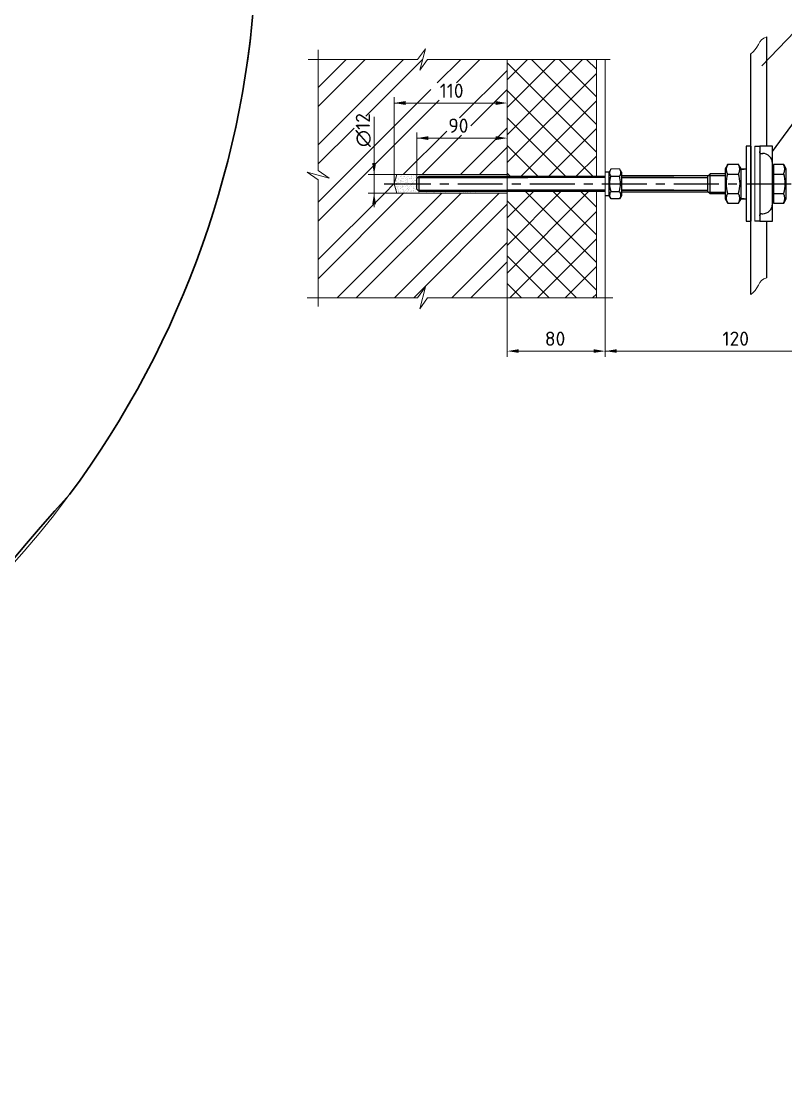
# Model space of a CAD drawing. Header units: millimetres. Extents: x -42533 to 645315, y 3457 to 82611.
# Drawn here: x 605453 to 618926, y 19636 to 38402 of the extents above; entities that cross this region are included whole.
import ezdxf

# ---------------------------------------------------------------- set-up
doc = ezdxf.new("R2010")
doc.units = ezdxf.units.MM
doc.layers.add('PDF _!ЭОМ.Молниезащита', color=7, linetype='Continuous', true_color=0x954a95)
doc.layers.add('PDF _0', color=7, linetype='Continuous')
doc.layers.add('PDF _Текст', color=7, linetype='Continuous')
doc.styles.add('PDF ISOCPEUR', font='isocpeur.ttf')

msp = doc.modelspace()

# ---------------------------------------------------------------- linework, layer by layer
at = {"layer": 'PDF _!ЭОМ.Молниезащита', "color": 1, "lineweight": 30}
msp.add_lwpolyline([(606301.1, 30064.4, 0.3044556), (607186.6, 48735.9, 0.2901063), (591089.9, 56784)], format="xyb", dxfattribs=at)
at = {"layer": 'PDF _!ЭОМ.Молниезащита', "lineweight": 13}
msp.add_circle((592805, 40061.1), 16795.3, dxfattribs=at)
at = {"layer": 'PDF _!ЭОМ.Молниезащита', "color": 1, "lineweight": 30}
msp.add_arc((628231.4, 10041.9), 29695.7, 137.6037, 161.15118, dxfattribs=at)
at = {"layer": 'PDF _0', "lineweight": 25}
for points in [[(618502.7, 37615.3), (619231.2, 38377.7), (620904.2, 38377.7)], [(618591.7, 36200.7), (618591.7, 38127.8)], [(618312.1, 36035.6), (618312.1, 37831.4)], [(618693.3, 36107.6), (619697.1, 37479.8), (622077.4, 37479.8)], [(618312.1, 36200.7), (618312.1, 36941.9)], [(618379.9, 36200.7), (618468.9, 36200.7), (618468.9, 36128.7), (618468.9, 34947.1), (618468.9, 34879.3), (618379.9, 34879.3)], [(618468.9, 34879.3), (618494.3, 34879.3), (618693.3, 34879.3), (618693.3, 35184.3), (618693.3, 35895.8), (618693.3, 36200.7), (618494.3, 36200.7), (618468.9, 36200.7)], [(618519.7, 36069.4), (618502.7, 36069.4)], [(612463.1, 35404.5), (612425, 35442.6), (612425, 35633.2), (612463.1, 35675.6)], [(615745.5, 35404.5), (614017.5, 35404.5), (612463.1, 35404.5), (612463.1, 35675.6), (614017.5, 35675.6), (615745.5, 35675.6)], [(615847.2, 35273.2), (615813.3, 35332.5), (615813.3, 35747.6), (615745.5, 35747.6)], [(616016.6, 35751.8), (616016.6, 35734.9), (616016.6, 35717.9), (616012.4, 35701), (616003.9, 35688.3), (615995.4, 35671.3), (615847.2, 35671.3), (615838.7, 35688.3), (615830.2, 35705.2), (615826, 35726.4), (615826, 35743.3)], [(616029.3, 35747.6), (616029.3, 35332.5), (615995.4, 35273.2), (615847.2, 35273.2), (615838.7, 35290.1), (615830.2, 35307.1), (615826, 35324), (615826, 35345.2), (615830.2, 35357.9), (615834.5, 35374.8), (615838.7, 35391.8), (615847.2, 35404.5), (615995.4, 35404.5), (616003.9, 35387.6), (616012.4, 35370.6), (616016.6, 35353.7), (616016.6, 35336.7), (616016.6, 35319.8), (616012.4, 35302.8), (616003.9, 35290.1), (615995.4, 35273.2)], [(617558.3, 35679.8), (616029.3, 35679.8), (616956.8, 35679.8)], [(617859, 35713.7), (617592.1, 35713.7), (617549.8, 35667.1), (617549.8, 35408.7), (617592.1, 35366.4), (617859, 35366.4)], [(617566.7, 35684), (617592.1, 35684), (617859, 35684)], [(617592.1, 35366.4), (617592.1, 35713.7)], [(617905.6, 35709.4), (618096.1, 35709.4)], [(618227.4, 35798.4), (618138.5, 35798.4), (618193.6, 35798.4)], [(618193.6, 35798.4), (618193.6, 35798.4)], [(618710.3, 35802.6), (618693.3, 35802.6)], [(618710.3, 35709.4), (618892.4, 35709.4)], [(611849, 35540), (612670.7, 35540)], [(612442, 35650.1), (612463.1, 35650.1), (614017.5, 35650.1)], [(612827.4, 35540), (612988.3, 35540)], [(613145, 35540), (613937, 35540)], [(615745.5, 35650.1), (614017.5, 35650.1), (614381.7, 35650.1)], [(614098, 35540), (614254.7, 35540)], [(614415.6, 35540), (615207.6, 35540)], [(615368.6, 35540), (615525.3, 35540)], [(615686.2, 35540), (616478.2, 35540)], [(616029.3, 35650.1), (617549.8, 35650.1)], [(616639.2, 35540), (616795.9, 35540)], [(616956.8, 35540), (617748.8, 35540)], [(617909.8, 35540), (618066.5, 35540)], [(618227.4, 35540), (619019.4, 35540)], [(612442, 35425.7), (612463.1, 35425.7), (614017.5, 35425.7)], [(615745.5, 35332.5), (615813.3, 35332.5)], [(616956.8, 35429.9), (616029.3, 35429.9)], [(616029.3, 35425.7), (617549.8, 35425.7)], [(616029.3, 35400.3), (617558.3, 35400.3)], [(617566.7, 35391.8), (617592.1, 35391.8), (617859, 35391.8)], [(617905.6, 35366.4), (618096.1, 35366.4)], [(618710.3, 35366.4), (618892.4, 35366.4)], [(618193.6, 35277.4), (618138.5, 35277.4), (618227.4, 35277.4)], [(618193.6, 35277.4), (618193.6, 35277.4)], [(618693.3, 35273.2), (618710.3, 35273.2)], [(618502.7, 35010.6), (618519.7, 35010.6)], [(618312.1, 33591.8), (618312.1, 34879.3)], [(618591.7, 33884), (618591.7, 34879.3)]]:
    msp.add_lwpolyline(points, dxfattribs=at)
at = {"layer": 'PDF _0', "lineweight": 20}
for points in [[(618312.1, 37831.4), (618350.3, 37865.2), (618388.4, 37903.4), (618418, 37945.7), (618443.4, 37992.3), (618468.9, 38038.9), (618498.5, 38077), (618540.9, 38106.6), (618591.7, 38127.8)], [(615830.2, 37729.7), (612611.4, 37729.7), (612475.8, 37539.1), (612577.5, 37920.3), (612437.7, 37729.7), (610510.6, 37729.7), (612403.8, 37729.7)], [(612437.7, 37729.7), (612577.5, 37920.3), (612475.8, 37539.1), (612611.4, 37729.7)], [(615881.1, 33532.5), (612611.4, 33532.5), (612475.8, 33337.6), (612577.5, 33723.1), (612437.7, 33532.5), (610684.3, 33532.5), (610684.3, 35607.8), (610493.7, 35743.3), (610879.1, 35641.7), (610684.3, 35777.2), (610684.3, 37899.1), (610684.3, 35815.3)], [(610684.3, 37238.4), (611179.8, 37729.7)], [(610684.3, 36226.2), (612187.8, 37729.7)], [(610684.3, 36899.6), (611514.4, 37729.7)], [(611527.1, 36730.2), (612526.7, 37729.7)], [(612785, 37318.9), (613200.1, 37729.7)], [(613123.8, 37318.9), (613534.7, 37729.7)], [(614017.5, 37373.9), (614373.3, 37729.7)], [(614017.5, 36886.9), (614860.3, 37729.7)], [(614017.5, 36399.8), (615343.2, 37729.7)], [(614017.5, 37729.7), (614017.5, 33532.5)], [(615588.8, 36586.2), (614445.3, 37729.7)], [(615588.8, 37073.2), (614932.3, 37729.7)], [(615588.8, 37560.3), (615415.2, 37729.7)], [(615588.8, 37729.7), (615588.8, 35675.6)], [(615745.5, 37729.7), (615745.5, 35404.5), (615745.5, 33532.5)], [(613178.9, 36700.5), (614017.5, 37534.9)], [(615588.8, 36099.1), (614017.5, 37670.4)], [(614017.5, 35912.7), (615588.8, 37484.1)], [(610684.3, 35213.9), (612670.7, 37200.3)], [(613378, 36560.7), (614017.5, 37200.3)], [(615525.3, 35675.6), (614017.5, 37183.3)], [(610684.3, 34879.3), (612818.9, 37013.9)], [(612022.7, 35540), (612022.7, 37064.8)], [(614263.2, 35675.6), (615588.8, 37001.2)], [(612022.7, 36963.1), (613814.2, 36963.1)], [(611671.1, 36721.7), (611671.1, 35129.2)], [(615042.5, 35675.6), (614017.5, 36700.5)], [(610684.3, 35891.6), (611319.6, 36522.6)], [(612183.6, 35701), (612950.2, 36467.6)], [(612425, 35540), (612425, 36446.4)], [(613191.6, 35701), (614017.5, 36526.9)], [(614750.2, 35675.6), (615588.8, 36514.2)], [(612425, 36344.7), (613814.2, 36344.7)], [(612518.2, 35701), (613212.8, 36395.6)], [(613530.4, 35701), (614017.5, 36188)], [(614555.4, 35675.6), (614017.5, 36213.4)], [(618379.9, 36200.7), (618379.9, 34879.3)], [(615233, 35675.6), (615588.8, 36027.1)], [(610684.3, 35777.2), (610879.1, 35641.7), (610493.7, 35743.3), (610684.3, 35607.8)], [(610519.1, 35722.1), (610527.6, 35734.9)], [(612069.2, 35701), (611569.5, 35701)], [(614017.5, 35374.8), (612069.2, 35374.8), (612022.7, 35540), (612069.2, 35701), (614017.5, 35701)], [(612060.8, 35667.1), (612060.8, 35667.1)], [(612065, 35662.9), (612065, 35662.9)], [(612065, 35658.6), (612065, 35658.6)], [(612073.5, 35658.6), (612073.5, 35658.6)], [(612103.1, 35696.7), (612103.1, 35696.7)], [(612128.5, 35671.3), (612128.5, 35671.3)], [(612141.2, 35675.6), (612141.2, 35675.6)], [(612149.7, 35688.3), (612149.7, 35688.3)], [(612149.7, 35688.3), (612149.7, 35688.3)], [(612154, 35671.3), (612154, 35671.3)], [(612196.3, 35671.3), (612196.3, 35671.3)], [(612200.5, 35662.9), (612200.5, 35662.9)], [(612204.8, 35667.1), (612204.8, 35667.1)], [(612234.4, 35696.7), (612234.4, 35696.7)], [(612264.1, 35675.6), (612264.1, 35675.6)], [(612272.5, 35662.9), (612272.5, 35662.9)], [(612331.8, 35688.3), (612331.8, 35688.3)], [(612331.8, 35675.6), (612331.8, 35675.6)], [(612331.8, 35667.1), (612331.8, 35667.1)], [(612336.1, 35658.6), (612336.1, 35658.6)], [(612361.5, 35701), (612361.5, 35701)], [(612361.5, 35692.5), (612361.5, 35692.5)], [(612399.6, 35679.8), (612399.6, 35679.8)], [(612412.3, 35667.1), (612412.3, 35667.1)], [(612420.8, 35692.5), (612420.8, 35692.5)], [(614017.5, 35815.3), (614017.5, 35260.5)], [(614068.3, 35675.6), (614017.5, 35726.4)], [(615813.3, 35747.6), (615847.2, 35802.6)], [(616016.6, 35751.8), (616012.4, 35768.7), (616003.9, 35785.7), (615995.4, 35802.6), (615847.2, 35802.6), (615838.7, 35789.9), (615834.5, 35773), (615830.2, 35760.3), (615826, 35743.3)], [(615995.4, 35802.6), (616029.3, 35747.6)], [(610684.3, 33375.8), (610684.3, 35569.7)], [(610684.3, 34205.9), (611857.5, 35374.8), (612018.4, 35540)], [(612031.1, 35531.6), (612031.1, 35531.6)], [(612056.5, 35540), (612056.5, 35540)], [(612060.8, 35578.1), (612060.8, 35578.1)], [(612065, 35552.7), (612065, 35552.7)], [(612065, 35489.2), (612065, 35489.2)], [(612069.2, 35637.4), (612069.2, 35637.4)], [(612069.2, 35518.9), (612069.2, 35518.9)], [(612073.5, 35590.9), (612073.5, 35590.9)], [(612073.5, 35523.1), (612073.5, 35523.1)], [(612077.7, 35561.2), (612077.7, 35561.2)], [(612077.7, 35544.3), (612077.7, 35544.3)], [(612086.2, 35497.7), (612086.2, 35497.7)], [(612094.7, 35624.7), (612094.7, 35624.7)], [(612098.9, 35607.8), (612098.9, 35607.8)], [(612098.9, 35531.6), (612098.9, 35531.6)], [(612098.9, 35497.7), (612098.9, 35497.7)], [(612103.1, 35557), (612103.1, 35557)], [(612128.5, 35582.4), (612128.5, 35582.4)], [(612132.8, 35489.2), (612132.8, 35489.2)], [(612137, 35590.9), (612137, 35590.9)], [(612141.2, 35595.1), (612141.2, 35595.1)], [(612141.2, 35565.4), (612141.2, 35565.4)], [(612149.7, 35582.4), (612149.7, 35582.4)], [(612149.7, 35472.3), (612149.7, 35472.3)], [(612158.2, 35624.7), (612158.2, 35624.7)], [(612162.4, 35629), (612162.4, 35629)], [(612162.4, 35595.1), (612162.4, 35595.1)], [(612166.7, 35578.1), (612166.7, 35578.1)], [(612166.7, 35535.8), (612166.7, 35535.8)], [(612166.7, 35485), (612166.7, 35485)], [(612170.9, 35629), (612170.9, 35629)], [(612170.9, 35527.3), (612170.9, 35527.3)], [(612170.9, 35493.4), (612170.9, 35493.4)], [(612175.1, 35501.9), (612175.1, 35501.9)], [(612179.4, 35480.7), (612179.4, 35480.7)], [(612183.6, 35633.2), (612183.6, 35633.2)], [(612183.6, 35527.3), (612183.6, 35527.3)], [(612196.3, 35582.4), (612196.3, 35582.4)], [(612196.3, 35493.4), (612196.3, 35493.4)], [(612200.5, 35523.1), (612200.5, 35523.1)], [(612230.2, 35629), (612230.2, 35629)], [(612230.2, 35595.1), (612230.2, 35595.1)], [(612230.2, 35557), (612230.2, 35557)], [(612230.2, 35485), (612230.2, 35485)], [(612234.4, 35535.8), (612234.4, 35535.8)], [(612238.7, 35607.8), (612238.7, 35607.8)], [(612238.7, 35561.2), (612238.7, 35561.2)], [(612238.7, 35501.9), (612238.7, 35501.9)], [(612247.1, 35654.4), (612247.1, 35654.4)], [(612251.4, 35629), (612251.4, 35629)], [(612251.4, 35607.8), (612251.4, 35607.8)], [(612259.8, 35561.2), (612259.8, 35561.2)], [(612259.8, 35531.6), (612259.8, 35531.6)], [(612264.1, 35595.1), (612264.1, 35595.1)], [(612264.1, 35586.6), (612264.1, 35586.6)], [(612264.1, 35514.6), (612264.1, 35514.6)], [(612264.1, 35493.4), (612264.1, 35493.4)], [(612272.5, 35552.7), (612272.5, 35552.7)], [(612293.7, 35489.2), (612293.7, 35489.2)], [(612298, 35633.2), (612298, 35633.2)], [(612298, 35629), (612298, 35629)], [(612302.2, 35633.2), (612302.2, 35633.2)], [(612302.2, 35540), (612302.2, 35540)], [(612314.9, 35624.7), (612314.9, 35624.7)], [(612319.1, 35514.6), (612319.1, 35514.6)], [(612327.6, 35637.4), (612327.6, 35637.4)], [(612327.6, 35527.3), (612327.6, 35527.3)], [(612327.6, 35523.1), (612327.6, 35523.1)], [(612331.8, 35586.6), (612331.8, 35586.6)], [(612331.8, 35531.6), (612331.8, 35531.6)], [(612331.8, 35497.7), (612331.8, 35497.7)], [(612336.1, 35641.7), (612336.1, 35641.7)], [(612344.5, 35595.1), (612344.5, 35595.1)], [(612348.8, 35565.4), (612348.8, 35565.4)], [(612348.8, 35548.5), (612348.8, 35548.5)], [(612357.2, 35497.7), (612357.2, 35497.7)], [(612361.5, 35582.4), (612361.5, 35582.4)], [(612361.5, 35561.2), (612361.5, 35561.2)], [(612361.5, 35472.3), (612361.5, 35472.3)], [(612361.5, 35472.3), (612361.5, 35472.3)], [(612365.7, 35637.4), (612365.7, 35637.4)], [(612365.7, 35540), (612365.7, 35540)], [(612391.1, 35595.1), (612391.1, 35595.1)], [(612399.6, 35599.3), (612399.6, 35599.3)], [(612399.6, 35590.9), (612399.6, 35590.9)], [(612399.6, 35497.7), (612399.6, 35497.7)], [(612403.8, 35650.1), (612403.8, 35650.1)], [(612403.8, 35544.3), (612403.8, 35544.3)], [(612412.3, 35557), (612412.3, 35557)], [(612425, 35489.2), (612425, 35489.2)], [(615817.5, 35540), (615804.8, 35540)], [(610684.3, 33867.1), (612192.1, 35374.8)], [(611023.1, 33532.5), (612865.5, 35374.8)], [(611357.7, 33532.5), (613204.3, 35374.8)], [(612065, 35374.8), (611569.5, 35374.8)], [(612031.1, 33532.5), (613877.7, 35374.8)], [(612065, 35442.6), (612065, 35442.6)], [(612065, 35391.8), (612065, 35391.8)], [(612090.4, 35468), (612090.4, 35468)], [(612090.4, 35451.1), (612090.4, 35451.1)], [(612098.9, 35442.6), (612098.9, 35442.6)], [(612098.9, 35413), (612098.9, 35413)], [(612098.9, 35404.5), (612098.9, 35404.5)], [(612098.9, 35387.6), (612098.9, 35387.6)], [(612107.4, 35421.4), (612107.4, 35421.4)], [(612132.8, 35451.1), (612132.8, 35451.1)], [(612132.8, 35396), (612132.8, 35396)], [(612141.2, 35459.6), (612141.2, 35459.6)], [(612166.7, 35446.9), (612166.7, 35446.9)], [(612183.6, 35434.1), (612183.6, 35434.1)], [(612183.6, 35417.2), (612183.6, 35417.2)], [(612187.8, 35408.7), (612187.8, 35408.7)], [(612192.1, 35387.6), (612192.1, 35387.6)], [(612196.3, 35379.1), (612196.3, 35379.1)], [(612200.5, 35396), (612200.5, 35396)], [(612200.5, 35387.6), (612200.5, 35387.6)], [(612230.2, 35417.2), (612230.2, 35417.2)], [(612230.2, 35379.1), (612230.2, 35379.1)], [(612234.4, 35446.9), (612234.4, 35446.9)], [(612238.7, 35391.8), (612238.7, 35391.8)], [(612264.1, 35451.1), (612264.1, 35451.1)], [(612268.3, 35459.6), (612268.3, 35459.6)], [(612268.3, 35400.3), (612268.3, 35400.3)], [(612272.5, 35468), (612272.5, 35468)], [(612272.5, 35446.9), (612272.5, 35446.9)], [(612272.5, 35438.4), (612272.5, 35438.4)], [(612276.8, 35421.4), (612276.8, 35421.4)], [(612298, 35451.1), (612298, 35451.1)], [(612319.1, 35404.5), (612319.1, 35404.5)], [(612327.6, 35421.4), (612327.6, 35421.4)], [(612327.6, 35383.3), (612327.6, 35383.3)], [(612336.1, 35404.5), (612336.1, 35404.5)], [(612357.2, 35417.2), (612357.2, 35417.2)], [(612361.5, 35451.1), (612361.5, 35451.1)], [(612365.7, 35451.1), (612365.7, 35451.1)], [(612365.7, 35425.7), (612365.7, 35425.7)], [(612370, 35404.5), (612370, 35404.5)], [(612374.2, 35379.1), (612374.2, 35379.1)], [(612391.1, 35455.3), (612391.1, 35455.3)], [(612403.8, 35434.1), (612403.8, 35434.1)], [(612403.8, 35404.5), (612403.8, 35404.5)], [(612412.3, 35446.9), (612412.3, 35446.9)], [(612446.2, 35391.8), (612446.2, 35391.8)], [(612454.7, 35383.3), (612454.7, 35383.3)], [(612458.9, 35391.8), (612458.9, 35391.8)], [(612463.1, 35391.8), (612463.1, 35391.8)], [(612581.7, 35383.3), (612581.7, 35383.3)], [(612586, 35387.6), (612586, 35387.6)], [(612590.2, 35396), (612590.2, 35396)], [(612645.3, 35379.1), (612645.3, 35379.1)], [(612713, 35387.6), (612713, 35387.6)], [(612717.3, 35396), (612717.3, 35396)], [(612734.2, 35391.8), (612734.2, 35391.8)], [(612797.7, 35396), (612797.7, 35396)], [(612823.1, 35379.1), (612823.1, 35379.1)], [(612844.3, 35391.8), (612844.3, 35391.8)], [(612907.8, 35379.1), (612907.8, 35379.1)], [(612916.3, 35383.3), (612916.3, 35383.3)], [(612929, 35387.6), (612929, 35387.6)], [(612937.5, 35400.3), (612937.5, 35400.3)], [(612971.4, 35396), (612971.4, 35396)], [(612975.6, 35400.3), (612975.6, 35400.3)], [(612975.6, 35379.1), (612975.6, 35379.1)], [(613005.3, 35396), (613005.3, 35396)], [(613043.4, 35383.3), (613043.4, 35383.3)], [(613094.2, 35379.1), (613094.2, 35379.1)], [(613102.7, 35396), (613102.7, 35396)], [(613106.9, 35383.3), (613106.9, 35383.3)], [(613149.3, 35400.3), (613149.3, 35400.3)], [(613174.7, 35387.6), (613174.7, 35387.6)], [(613187.4, 35383.3), (613187.4, 35383.3)], [(613229.7, 35400.3), (613229.7, 35400.3)], [(613242.4, 35387.6), (613242.4, 35387.6)], [(613276.3, 35400.3), (613276.3, 35400.3)], [(613280.6, 35387.6), (613280.6, 35387.6)], [(613310.2, 35391.8), (613310.2, 35391.8)], [(613356.8, 35404.5), (613356.8, 35404.5)], [(613365.3, 35383.3), (613365.3, 35383.3)], [(613378, 35391.8), (613378, 35391.8)], [(613411.8, 35374.8), (613411.8, 35374.8)], [(613445.7, 35396), (613445.7, 35396)], [(613458.4, 35387.6), (613458.4, 35387.6)], [(613513.5, 35396), (613513.5, 35396)], [(614017.5, 34942.8), (614479.2, 35404.5)], [(614017.5, 34455.8), (614962, 35404.5)], [(614017.5, 33968.7), (615449.1, 35404.5)], [(614017.5, 35404.5), (614017.5, 34489.7)], [(615588.8, 34155.1), (614339.4, 35404.5)], [(615588.8, 34642.1), (614826.5, 35404.5)], [(615588.8, 35129.2), (615313.5, 35404.5)], [(615588.8, 35404.5), (615588.8, 33532.5)], [(612370, 33532.5), (614017.5, 35180)], [(615588.8, 33668), (614017.5, 35239.3)], [(614064.1, 33532.5), (615588.8, 35053)], [(615237.3, 33532.5), (614017.5, 34752.3)], [(614551.2, 33532.5), (615588.8, 34570.1)], [(613043.4, 33532.5), (614017.5, 34506.6)], [(615745.5, 34421.9), (615745.5, 33981.4)], [(613378, 33532.5), (614017.5, 34167.8)], [(614754.5, 33532.5), (614017.5, 34269.4)], [(615038.2, 33532.5), (615588.8, 34083.1)], [(614017.5, 33867.1), (614017.5, 32494.8)], [(614267.4, 33532.5), (614017.5, 33782.4)], [(618312.1, 33591.8), (618350.3, 33625.7), (618388.4, 33659.5), (618418, 33706.1), (618443.4, 33752.7), (618468.9, 33799.3), (618498.5, 33837.4), (618540.9, 33867.1), (618591.7, 33884)], [(612437.7, 33532.5), (612577.5, 33723.1), (612475.8, 33337.6), (612611.4, 33532.5)], [(615521.1, 33532.5), (615588.8, 33596)], [(610489.5, 33532.5), (612403.8, 33532.5)], [(614220.8, 32592.2), (615588.8, 32592.2)], [(615745.5, 32592.2), (620086.8, 32592.2)]]:
    msp.add_lwpolyline(points, dxfattribs=at)
at = {"layer": 'PDF _0', "lineweight": 25}
for points in [[(618312.1, 36128.7), (618312.1, 34879.3), (618312.1, 34947.1), (618312.1, 36128.7), (618312.1, 36200.7), (618227.4, 36200.7), (618227.4, 36128.7), (618227.4, 34947.1), (618227.4, 34879.3), (618312.1, 34879.3)], [(618312.1, 36200.7), (618312.1, 36128.7)], [(618138.5, 35273.2), (618138.5, 35802.6), (618096.1, 35878.9), (617905.6, 35878.9), (617859, 35802.6), (617859, 35273.2), (617905.6, 35197), (618096.1, 35197)], [(618892.4, 35878.9), (618710.3, 35878.9), (618710.3, 35709.4), (618710.3, 35366.4), (618710.3, 35197), (618892.4, 35197), (618934.7, 35273.2), (618934.7, 35802.6)], [(615745.5, 35425.7), (614017.5, 35425.7)]]:
    msp.add_lwpolyline(points, close=True, dxfattribs=at)
at = {"layer": 'PDF _0', "lineweight": 20}
msp.add_lwpolyline([(615745.5, 32494.8), (615745.5, 33867.1)], close=True, dxfattribs=at)
at = {"layer": 'PDF _0', "lineweight": 25}
for centre, radius, start, end in [((618499.4, 36106.9), 36, 180, 270), ((618516.3, 35899.3), 175.8, 0, 90.00001), ((618050.4, 35797.7), 171.5, 150.00185, 209.99815), ((617936.1, 35797.7), 180, 331.63327, 28.36673), ((618702.7, 35797.7), 205.4, 335.50047, 24.49953), ((616263, 35543.5), 442.6, 162.47685, 197.52315), ((615572.6, 35543.5), 442.6, 342.48229, 17.51771), ((618440.1, 35543.5), 565.4, 162.46032, 197.53968), ((617554.9, 35543.5), 565.4, 342.45483, 17.54517), ((618351.1, 35543.5), 565.4, 342.46032, 17.53968), ((618050.4, 35285.2), 171.5, 150.00185, 209.99815), ((617944.5, 35285.2), 171.5, 330.00185, 29.99815), ((618702.7, 35285.2), 205.4, 335.50047, 24.49953), ((618516.3, 35187.7), 175.8, 269.99999, 359.99999), ((618499.4, 34976), 36, 90, 180)]:
    msp.add_arc(centre, radius, start, end, dxfattribs=at)
at = {"layer": 'PDF _0', "transparency": 33554559}
for points in [[(612226, 36997), (612226, 36929.2), (612022.7, 36963.1)], [(613814.2, 36997), (613814.2, 36929.2), (614017.5, 36963.1)], [(612628.3, 36378.6), (612628.3, 36310.9), (612425, 36344.7)], [(613814.2, 36378.6), (613814.2, 36310.9), (614017.5, 36344.7)], [(611637.2, 35904.3), (611705, 35904.3), (611671.1, 35701)], [(611637.2, 35175.8), (611705, 35175.8), (611671.1, 35374.8)], [(614220.8, 32626.1), (614220.8, 32562.6), (614017.5, 32592.2)], [(615542.2, 32626.1), (615542.2, 32562.6), (615745.5, 32592.2)], [(615948.8, 32626.1), (615948.8, 32562.6), (615745.5, 32592.2)]]:
    msp.add_solid(points, dxfattribs=at)

# ---------------------------------------------------------------- texts
at = {"layer": 'PDF _Текст', "color": 7, "char_height": 250.03, "attachment_point": 4, "style": 'PDF ISOCPEUR'}
for s, insert in [('110', (612825.9, 37178.3)), ('90', (612978.4, 36564.2)), ('80', (614681.1, 32811.5)), ('120', (617811.1, 32811.5))]:
    msp.add_mtext(s, dxfattribs=dict(at, insert=insert))
at = {"layer": 'PDF _Текст', "color": 7, "insert": (611481.3, 36185.2), "char_height": 250.03, "attachment_point": 4, "rotation": 90, "style": 'PDF ISOCPEUR'}
msp.add_mtext('∅12', dxfattribs=at)

doc.saveas('drawing.dxf')
